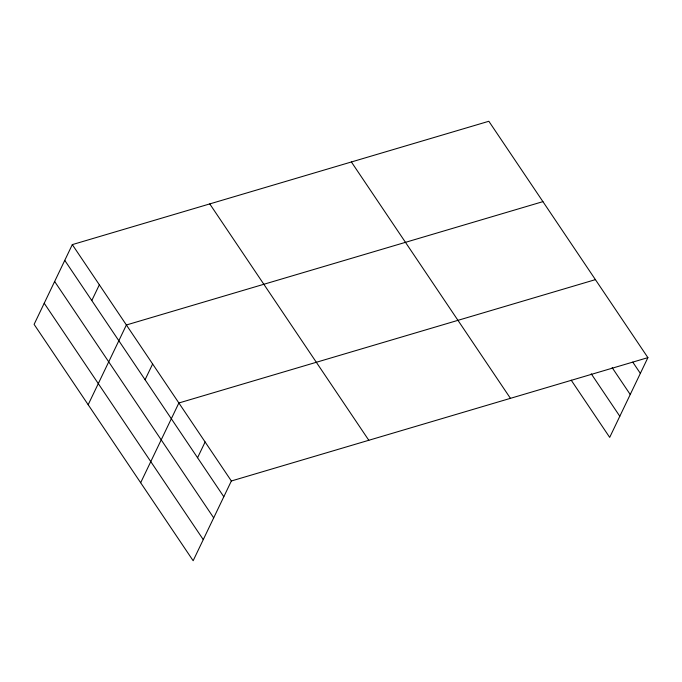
<?xml version="1.0" encoding="UTF-8"?>
<svg xmlns="http://www.w3.org/2000/svg" width="682" height="682" viewBox="0 0 682 682"><rect width="100%" height="100%" fill="white"/><g stroke="black" fill="none" stroke-linecap="round" stroke-linejoin="round"><path stroke-width="1.02" d="M72.309 244.616L34.1 324.368L193.151 560.732L231.36 480.981L647.9 357.632L488.849 121.268L72.309 244.616L231.36 480.981M91.797 300.549L99.35 284.795M88.174 404.733L126.383 324.982L542.932 201.633M145.078 379.729L152.632 363.983M140.662 482.728L178.872 402.985L595.412 279.637M197.567 457.733L205.112 441.987M647.9 357.632L609.691 437.384L571.201 380.181M632.768 362.116L640.355 373.386M612.155 367.641L630.236 394.503M591.234 373.796L619.81 416.267M351.392 161.975L510.443 398.339M209.766 203.909L368.817 440.282M64.764 260.371L223.807 496.735M54.645 281.487L213.688 517.851M44.219 303.243L203.262 539.615"/></g></svg>
